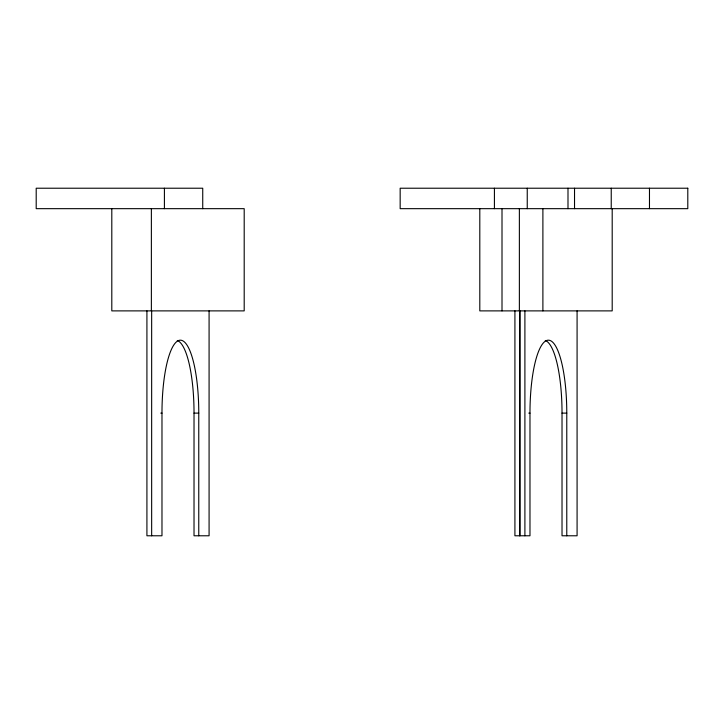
<?xml version="1.0" encoding="UTF-8"?>
<svg xmlns="http://www.w3.org/2000/svg" width="724" height="724" viewBox="0 0 724 724"><rect width="100%" height="100%" fill="white"/><g stroke="black" fill="none" stroke-linecap="round" stroke-linejoin="round"><path stroke-width="1.09" d="M160.791 413.114L161.977 413.114A72.934 18.399 -90 0 1 180.376 340.18A72.934 18.399 -90 0 1 198.765 413.114L198.765 535.778M177.28 340.479A72.934 18.399 90 0 1 194.023 413.114L198.765 413.114M528.791 413.114L529.977 413.114A72.934 18.399 -90 0 1 548.376 340.18A72.934 18.399 -90 0 1 566.774 413.114L566.774 535.778M545.281 340.479A72.934 18.399 -90 0 1 562.023 413.114L566.774 413.114M649.473 188.222L649.473 208.666M612.196 208.666L612.196 310.886L479.804 310.886L479.804 208.666M611.237 188.222L611.237 208.666M577.082 310.886L577.082 535.778L562.023 535.778L562.023 413.114M574.53 188.222L574.53 208.666M567.996 188.222L567.996 208.666M542.891 208.666L542.891 310.886M529.977 413.114L529.977 535.778L514.918 535.778L514.918 310.886M527.244 188.222L527.244 208.666M524.9 310.886L524.9 535.778M519.995 310.886L519.995 535.778M519.669 310.886L519.669 535.778M519.37 208.666L519.37 310.886M502.004 208.666L502.004 310.886M494.42 188.222L494.42 208.666M209.082 310.886L209.082 535.778L194.023 535.778L194.023 413.114M202.738 208.666L202.738 188.222L36.2 188.222L36.2 208.666L244.196 208.666L244.196 310.886L111.804 310.886L111.804 208.666M164.411 188.222L164.411 208.666M161.977 413.114L161.977 535.778L146.918 535.778L146.918 310.886M151.66 310.886L151.66 535.778M151.37 208.666L151.37 310.886M687.8 188.222L400.164 188.222L400.164 208.666L687.8 208.666L687.8 188.222"/></g></svg>
